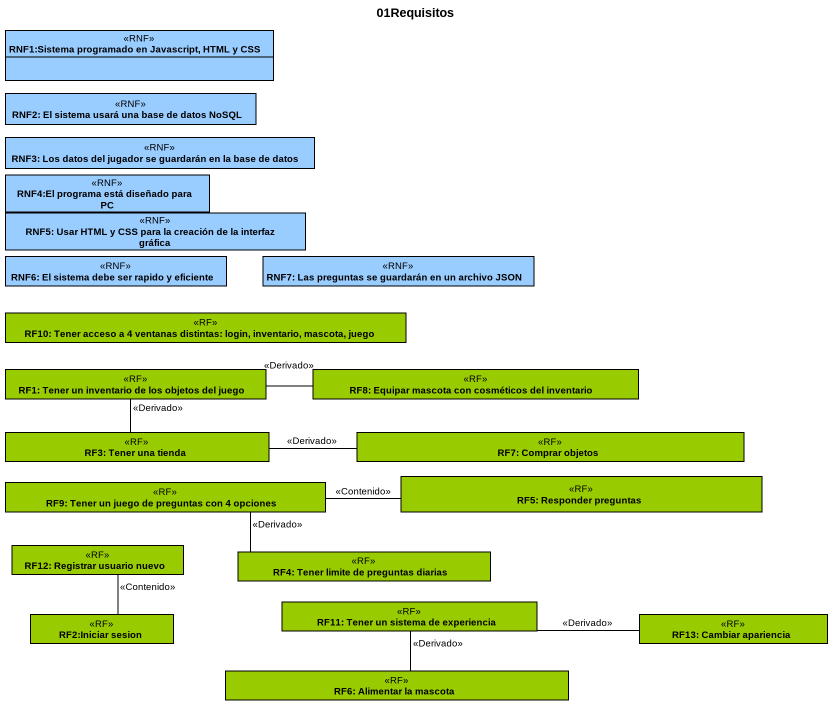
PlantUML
@startuml
title 01Requisitos
hide circle
hide empty members
class "RNF1:Sistema programado en Javascript, HTML y CSS" as RNF1_Sistema_programado_en <<RNF>> #99CCFF
class "RNF2: El sistema usará una base de datos NoSQL" as RNF2_El_sistema_usará_una <<RNF>> #99CCFF
class "RNF3: Los datos del jugador se guardarán en la base de datos" as RNF3_Los_datos_del_jugador <<RNF>> #99CCFF
class "RNF4:El programa está diseñado para PC" as RNF4_El_programa_está <<RNF>> #99CCFF
class "RNF5: Usar HTML y CSS para la creación de la interfaz gráfica" as RNF5_Usar_HTML_y_CSS_para <<RNF>> #99CCFF
class "RNF6: El sistema debe ser rapido y eficiente" as RNF6_El_sistema_debe_ser <<RNF>> #99CCFF
class "RNF7: Las preguntas se guardarán en un archivo JSON" as RNF7_Las_preguntas_se <<RNF>> #99CCFF
class "RF10: Tener acceso a 4 ventanas distintas: login, inventario, mascota, juego" as RF10_Tener_acceso_a_4 <<RF>> #99CC00
class "RF1: Tener un inventario de los objetos del juego" as RF1_Tener_un_inventario_de <<RF>> #99CC00
class "RF8: Equipar mascota con cosméticos del inventario" as RF8_Equipar_mascota_con <<RF>> #99CC00
class "RF3: Tener una tienda" as RF3_Tener_una_tienda <<RF>> #99CC00
class "RF7: Comprar objetos" as RF7_Comprar_objetos <<RF>> #99CC00
class "RF9: Tener un juego de preguntas con 4 opciones" as RF9_Tener_un_juego_de <<RF>> #99CC00
class "RF5: Responder preguntas" as RF5_Responder_preguntas <<RF>> #99CC00
class "RF12: Registrar usuario nuevo" as RF12_Registrar_usuario_nuevo <<RF>> #99CC00
class "RF4: Tener limite de preguntas diarias" as RF4_Tener_limite_de <<RF>> #99CC00
class "RF2:Iniciar sesion" as RF2_Iniciar_sesion <<RF>> #99CC00
class "RF11: Tener un sistema de experiencia" as RF11_Tener_un_sistema_de <<RF>> #99CC00
class "RF13: Cambiar apariencia" as RF13_Cambiar_apariencia <<RF>> #99CC00
class "RF6: Alimentar la mascota" as RF6_Alimentar_la_mascota <<RF>> #99CC00
RF1_Tener_un_inventario_de -right- RF8_Equipar_mascota_con : <<Derivado>>
RF3_Tener_una_tienda -up- RF1_Tener_un_inventario_de : <<Derivado>>
RF3_Tener_una_tienda -right- RF7_Comprar_objetos : <<Derivado>>
RF9_Tener_un_juego_de -right- RF4_Tener_limite_de : <<Derivado>>
RF5_Responder_preguntas -left- RF9_Tener_un_juego_de : <<Contenido>>
RF2_Iniciar_sesion -up- RF12_Registrar_usuario_nuevo : <<Contenido>>
RF11_Tener_un_sistema_de -right- RF13_Cambiar_apariencia : <<Derivado>>
RF6_Alimentar_la_mascota -up- RF11_Tener_un_sistema_de : <<Derivado>>
@enduml
